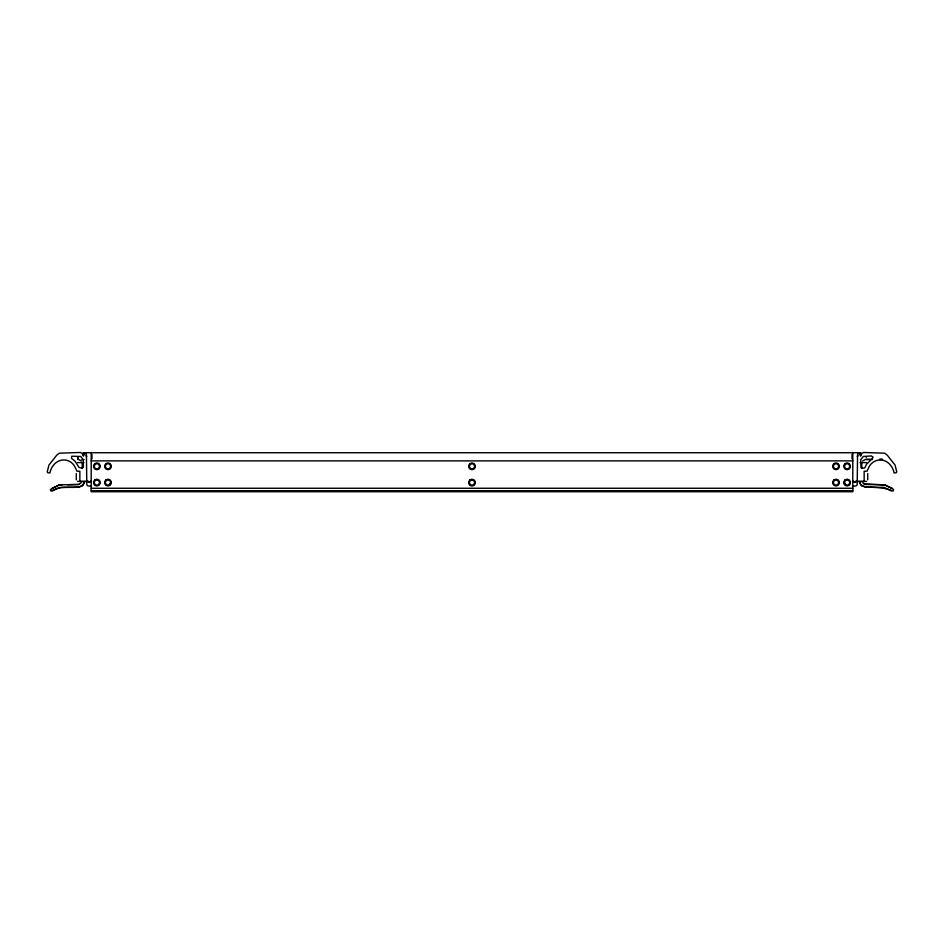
<?xml version="1.0" encoding="UTF-8"?>
<svg xmlns="http://www.w3.org/2000/svg" width="944" height="944" viewBox="0 0 944 944"><rect width="100%" height="100%" fill="white"/><g stroke="black" fill="none" stroke-linecap="round" stroke-linejoin="round"><path stroke-width="1.42" d="M86.765 456.436L86.116 455.952L86.435 453.545L84.228 453.545L83.402 455.386L83.225 452.731L860.775 452.731L860.598 455.386L859.772 453.545L857.565 453.545L857.884 455.952L857.235 456.436M866.132 457.439L866.203 456.825M84.134 482.054L83.296 484.709L79.154 487.104L60.086 487.552L50.988 491.092L50.374 489.594L59.319 484.803L78.435 484.496L81.113 482.95M91.202 480.921L90.176 482.266L86.919 481.558L86.765 484.071A1.971 1.971 0 0 0 88.736 486.042L91.485 486.042M86.435 455.067L86.765 481.605L79.851 481.605L79.851 471.233L76.96 471.233L75.036 467.079A12.602 12.602 0 0 0 67.378 460.471C58.788 457.946 51.389 464.79 49.961 472.861L47.849 472.838L47.247 471.906L48.946 465.062L56.782 455.126L59.319 453.179L80.216 452.483L82.045 453.191L83.438 456.141L84.228 453.545M84.134 482.891L82.388 485.936C72.9 489.688 61.277 484.095 52.687 490.939M91.202 480.862L90.459 482.148L89.149 482.231L88.476 481.251L77.526 481.357M109.398 485.004L110.814 482.561L109.398 480.118L106.578 480.118L105.173 482.573L106.578 485.015L109.398 485.004L110.814 482.573M844.314 482.573L845.718 480.118L848.538 480.118L849.954 482.573L848.538 485.015L845.718 485.015L844.314 482.573L845.718 485.004M862.686 460.967L865.377 459.48L872.468 459.445M51.696 488.508L59.46 484.945L62.21 484.874M67.708 484.744L78.718 484.473M879.548 459.409L882.38 459.386M866.214 459.445L870.309 459.433M879.867 459.398L882.593 459.398M84.099 459.634L81.833 459.645M91.202 460.873L852.798 460.873M77.526 462.595L83.969 462.595M860.031 462.595L866.474 462.595M866.474 481.357L855.524 481.251L854.851 482.231L853.541 482.148L852.798 480.862M852.515 486.042L855.264 486.042A1.971 1.971 0 0 0 857.235 484.071L857.081 481.558L853.824 482.266L852.798 480.921M91.202 488.26L852.798 488.26M91.202 490.738L852.798 490.738M859.866 482.891L861.612 485.936C872.067 488.26 883.159 486.396 893.012 491.092L893.626 489.594L892.304 488.508L884.681 484.803L865.565 484.496L862.887 482.95M892.304 488.508L884.54 484.945L863.418 483.788M78.623 459.48L81.314 460.967M891.313 490.939L884.091 487.399L864.846 487.104L860.704 484.709L859.866 482.054M857.565 455.067L857.235 481.605L864.149 481.605L864.149 471.233L867.04 471.233L868.964 467.079A12.602 12.602 0 0 1 876.622 460.471C885.212 457.946 892.611 464.79 894.039 472.861L896.151 472.838L896.753 471.906L895.054 465.062L887.218 455.126L884.681 453.179L863.784 452.483L861.955 453.191L860.562 456.141L859.772 453.545M867.701 473.51L867.701 479.823M861.801 462.595L861.801 468.377M852.798 452.483L852.798 491.718L91.202 491.718L91.202 452.483M852.019 454.453L852.019 458.902M91.981 454.453L91.981 458.902M82.199 462.595L82.199 468.377M76.299 473.51L76.299 479.823M77.868 457.439L77.786 459.445L77.797 456.825L77.868 457.439M872.799 457.026L872.492 458.383L866.568 464.224L864.987 467.422L864.067 468.2L860.975 467.669L860.692 459.752L863.3 456.471L871.371 455.94L872.799 457.026M83.308 466.796L82.281 468.2L79.013 467.422L74.989 461.12L71.508 458.383L71.732 456.247L80.7 456.471L83.308 459.752L83.308 466.796M95.474 463.823L94.07 466.277L95.474 468.72L98.294 468.708L99.71 466.265L98.294 463.823L95.474 463.834M95.474 480.118L94.07 482.573L95.474 485.015L98.294 485.004L99.71 482.561L98.294 480.118L95.474 480.118M106.578 463.823L105.173 466.277L106.578 468.72L109.398 468.708L110.814 466.265L109.398 463.823L106.578 463.834M470.596 463.846L469.192 466.301L470.596 468.743L473.416 468.731L474.832 466.289L473.416 463.846L470.596 463.858M470.596 480.142L469.192 482.596L470.596 485.039L473.416 485.027L474.832 482.585L473.416 480.142L470.596 480.142M834.614 463.823L833.21 466.277L834.614 468.72L837.434 468.708L838.85 466.265L837.434 463.823L834.614 463.834M834.614 480.118L833.21 482.573L834.614 485.015L837.434 485.004L838.85 482.561L837.434 480.118L834.614 480.118M845.718 463.823L844.314 466.277L845.718 468.72L848.538 468.708L849.954 466.265L848.538 463.823L845.718 463.834M94.872 463.551L93.633 465.25L93.633 467.351L94.872 469.062L96.878 469.711L98.872 469.062L100.111 467.351L100.111 465.25L98.872 463.551L96.878 462.902L94.872 463.551M105.976 463.551L104.737 465.25L104.737 467.351L105.976 469.062L107.982 469.711L109.988 469.062L111.215 467.351L111.215 465.25L109.988 463.551L107.982 462.902L105.976 463.551M94.872 479.835L93.633 481.534L93.633 483.647L94.872 485.346L96.878 485.995L98.872 485.346L100.111 483.647L100.111 481.534L98.872 479.835L96.878 479.186L94.872 479.835M105.976 479.835L104.737 481.534L104.737 483.647L105.976 485.346L107.982 485.995L109.988 485.346L111.215 483.647L111.215 481.534L109.988 479.835L107.982 479.186L105.976 479.835M469.994 463.575L468.767 465.274L468.767 467.374L469.994 469.085L472 469.734L474.006 469.085L475.233 467.374L475.233 465.274L474.006 463.575L472 462.926L469.994 463.575M469.994 479.859L468.767 481.558L468.767 483.67L469.994 485.369L472 486.018L474.006 485.369L475.233 483.67L475.233 481.558L474.006 479.859L472 479.21L469.994 479.859M834.012 463.551L832.773 465.25L832.773 467.351L834.012 469.062L836.018 469.711L838.012 469.062L839.251 467.351L839.251 465.25L838.012 463.551L836.018 462.902L834.012 463.551M845.116 463.551L843.877 465.25L843.877 467.351L845.116 469.062L847.122 469.711L849.128 469.062L850.355 467.351L850.355 465.25L849.128 463.551L847.122 462.902L845.116 463.551M834.012 479.835L832.773 481.534L832.773 483.647L834.012 485.346L836.018 485.995L838.012 485.346L839.251 483.647L839.251 481.534L838.012 479.835L836.018 479.186L834.012 479.835M845.116 479.835L843.877 481.534L843.877 483.647L845.116 485.346L847.122 485.995L849.128 485.346L850.355 483.647L850.355 481.534L849.128 479.835L847.122 479.186L845.116 479.835"/></g></svg>
